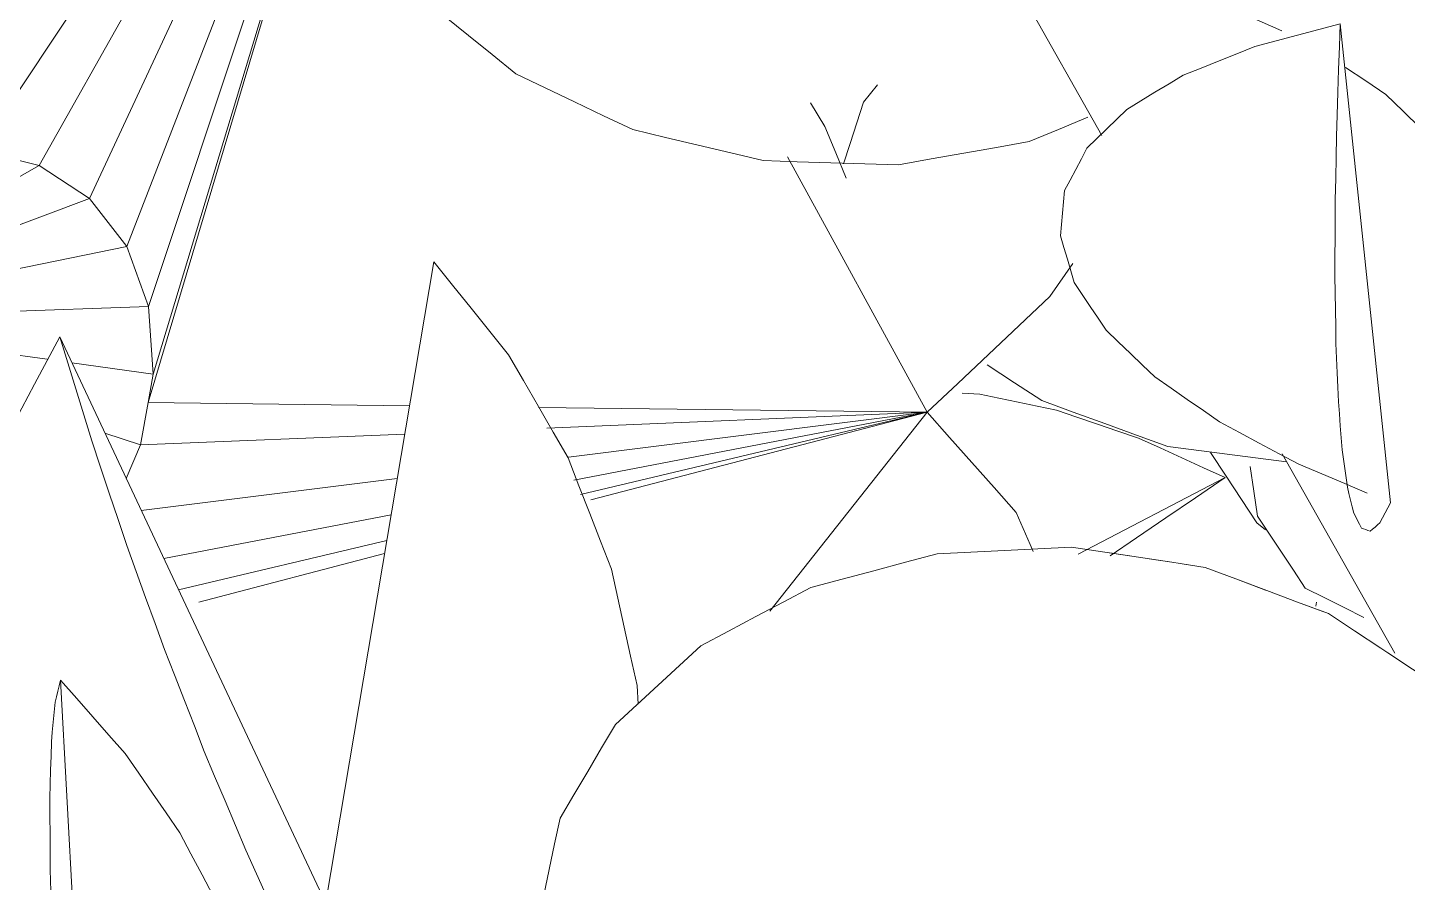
# Model space of a CAD drawing. Header units: metres. Extents: x -18.34 to -13.25, y -25.49 to -16.26.
# Drawn here: x -14.7853 to -14.73569, y -21.25001 to -21.21928 of the extents above; entities that cross this region are included whole.
import ezdxf

# ---------------------------------------------------------------- set-up
doc = ezdxf.new("R2010")
doc.units = ezdxf.units.M
doc.layers.add('Importações nas famílias', color=7, linetype='Continuous', lineweight=5)
doc.layers.add('Vegetação', color=7, linetype='Continuous', lineweight=5)

# ---------------------------------------------------------------- blocks, each defined once
blk = doc.blocks.new('Planta_pergolado_12200 - plantas pergolado_skp_Component_12-V247-Pavimento 02 - Executivo')
at = {"layer": 'Importações nas famílias', "color": 9}
blk.add_line((0.163579, 0.077889), (0.162834, 0.077325), dxfattribs=at)
at = {"layer": 'Importações nas famílias', "color": 9, "flags": 128}
blk.add_lwpolyline([(0.165226, 0.078793), (0.164417, 0.078349), (0.163579, 0.077889)], dxfattribs=at)
blk = doc.blocks.new('Planta_pergolado_12200 - plantas pergolado_skp_Component_17-V248-Pavimento 02 - Executivo')
at = {"layer": 'Importações nas famílias', "color": 9}
blk.add_line((0.162618, 0.07909), (0.161993, 0.079499), dxfattribs=at)
at = {"layer": 'Importações nas famílias', "color": 9, "flags": 128}
blk.add_lwpolyline([(0.16476, 0.078644), (0.164046, 0.078793), (0.163332, 0.078942), (0.162618, 0.07909)], dxfattribs=at)
blk = doc.blocks.new('Planta_pergolado_12200 - plantas pergolado_skp_Component_16-V422-Pavimento 02 - Executivo')
for name in ['Planta_pergolado_12200 - plantas pergolado_skp_Component_17-V248-Pavimento 02 - Executivo', 'Planta_pergolado_12200 - plantas pergolado_skp_Component_12-V247-Pavimento 02 - Executivo']:
    blk.add_blockref(name, (0, 0))
blk = doc.blocks.new('Planta_pergolado_12200 - plantas pergolado_skp_-V3547-Pavimento 02 - Executivo')
blk.add_blockref('Planta_pergolado_12200 - plantas pergolado_skp_Component_16-V422-Pavimento 02 - Executivo', (0, 0))
blk.add_blockref('Planta_pergolado_12200 - plantas pergolado_skp_Component_16-V422-Pavimento 02 - Executivo', (0, 0))
blk = doc.blocks.new('Planta_pergolado_12200 - plantas pergolado_skp_-V3560-Pavimento 02 - Executivo')
at = {"rotation": 89.9999999999999}
blk.add_blockref('Planta_pergolado_12200 - plantas pergolado_skp_-V3547-Pavimento 02 - Executivo', (0.52797, 0.01573), dxfattribs=at)
blk = doc.blocks.new('Planta_pergolado_12200 - plantas pergolado_skp_Component_12-V3561-Pavimento 02 - Executivo')
at = {"layer": 'Importações nas famílias', "color": 9}
for p, q in [((0.126205, 0.22989), (0.104455, 0.228609)), ((0.117888, 0.220268), (0.118514, 0.220159))]:
    blk.add_line(p, q, dxfattribs=at)
at = {"layer": 'Importações nas famílias', "color": 9, "flags": 128}
for points in [[(0.104455, 0.228609), (0.105164, 0.227899), (0.105874, 0.22719), (0.106583, 0.22648), (0.107293, 0.22577)], [(0.107293, 0.22577), (0.108102, 0.225177), (0.108911, 0.224584), (0.10972, 0.223991), (0.110529, 0.223398)], [(0.110529, 0.223398), (0.111419, 0.222936), (0.112309, 0.222474), (0.113199, 0.222012), (0.114089, 0.22155)], [(0.114089, 0.22155), (0.115039, 0.221229), (0.115989, 0.220909), (0.116938, 0.220588), (0.117888, 0.220268)]]:
    blk.add_lwpolyline(points, dxfattribs=at)
blk = doc.blocks.new('Planta_pergolado_12200 - plantas pergolado_skp_Component_12-V3562-Pavimento 02 - Executivo')
at = {"layer": 'Importações nas famílias', "color": 9}
for p, q in [((0.097798, 0.206717), (0.092672, 0.210402)), ((0.114055, 0.195032), (0.107802, 0.199527))]:
    blk.add_line(p, q, dxfattribs=at)
at = {"layer": 'Importações nas famílias', "color": 9, "flags": 128}
for points in [[(0.092672, 0.210402), (0.09263, 0.209519), (0.092589, 0.208636), (0.092547, 0.207753), (0.092506, 0.20687)], [(0.092506, 0.20687), (0.092607, 0.20602), (0.092709, 0.205169), (0.092811, 0.204318), (0.092912, 0.203467)], [(0.092912, 0.203467), (0.093155, 0.202668), (0.093397, 0.201869), (0.093639, 0.20107)], [(0.094637, 0.198815), (0.095014, 0.198086), (0.095391, 0.197358)], [(0.095391, 0.197358), (0.095895, 0.196718), (0.096399, 0.196077), (0.096902, 0.195436), (0.097406, 0.194796)], [(0.097406, 0.194796), (0.098024, 0.194258), (0.098642, 0.19372), (0.09926, 0.193182), (0.099878, 0.192645)], [(0.099878, 0.192645), (0.100596, 0.192222), (0.101314, 0.1918), (0.102032, 0.191377), (0.10275, 0.190955)], [(0.10275, 0.190955), (0.10355, 0.190658), (0.104351, 0.190361), (0.105152, 0.190063), (0.105953, 0.189766)], [(0.105953, 0.189766), (0.106818, 0.189601), (0.107684, 0.189437), (0.108549, 0.189272), (0.109414, 0.189107)], [(0.116778, 0.189424), (0.11771, 0.189667), (0.118643, 0.189909), (0.118687, 0.18992)], [(0.109414, 0.189107), (0.110323, 0.189078), (0.111232, 0.189049), (0.112141, 0.189021), (0.113051, 0.188992)], [(0.113051, 0.188992), (0.113982, 0.1891), (0.114914, 0.189208), (0.115846, 0.189316), (0.116778, 0.189424)]]:
    blk.add_lwpolyline(points, dxfattribs=at)
blk = doc.blocks.new('Planta_pergolado_12200 - plantas pergolado_skp_Component_17-V3563-Pavimento 02 - Executivo')
at = {"layer": 'Importações nas famílias', "color": 9, "flags": 128}
for points in [[(0.095643, 0.230007), (0.096199, 0.22914), (0.096755, 0.228274), (0.097311, 0.227407), (0.097867, 0.226541)], [(0.097867, 0.226541), (0.098228, 0.225513), (0.098589, 0.224485), (0.098949, 0.223457), (0.09931, 0.222429)], [(0.09931, 0.222429), (0.099451, 0.221309), (0.099591, 0.220189), (0.099732, 0.21907), (0.099873, 0.21795)], [(0.099873, 0.21795), (0.099784, 0.216816), (0.099695, 0.215681), (0.099606, 0.214546), (0.099517, 0.213412)], [(0.099517, 0.213412), (0.099205, 0.212339), (0.098893, 0.211266), (0.098581, 0.210194), (0.098268, 0.209121)], [(0.098268, 0.209121), (0.097754, 0.208184), (0.097239, 0.207247)]]:
    blk.add_lwpolyline(points, dxfattribs=at)
blk = doc.blocks.new('Planta_pergolado_12200 - plantas pergolado_skp_Component_16-V3564-Pavimento 02 - Executivo')
for name in ['Planta_pergolado_12200 - plantas pergolado_skp_Component_17-V3563-Pavimento 02 - Executivo', 'Planta_pergolado_12200 - plantas pergolado_skp_Component_12-V3561-Pavimento 02 - Executivo', 'Planta_pergolado_12200 - plantas pergolado_skp_Component_12-V3562-Pavimento 02 - Executivo']:
    blk.add_blockref(name, (0, 0))
blk = doc.blocks.new('Planta_pergolado_12200 - plantas pergolado_skp_Component_17-V3565-Pavimento 02 - Executivo')
at = {"layer": 'Importações nas famílias', "color": 9}
blk.add_line((0.110201, 0.200119), (0.110401, 0.199809), dxfattribs=at)
at = {"layer": 'Importações nas famílias', "color": 9, "flags": 128}
blk.add_lwpolyline([(0.108017, 0.201924), (0.108745, 0.201322), (0.109473, 0.200721), (0.110201, 0.200119)], dxfattribs=at)
blk = doc.blocks.new('Planta_pergolado_12200 - plantas pergolado_skp_Component_16-V3566-Pavimento 02 - Executivo')
blk.add_blockref('Planta_pergolado_12200 - plantas pergolado_skp_Component_17-V3565-Pavimento 02 - Executivo', (0, 0))
blk = doc.blocks.new('Planta_pergolado_12200 - plantas pergolado_skp_Component_12-V1620-Pavimento 02 - Executivo')
at = {"layer": 'Importações nas famílias', "color": 9}
blk.add_line((0.119813, 0.239573), (0.155026, 0.233805), dxfattribs=at)
at = {"layer": 'Importações nas famílias', "color": 9, "flags": 128}
for points in [[(0.120571, 0.239679), (0.120381, 0.239652), (0.120192, 0.239626), (0.120002, 0.239599), (0.119813, 0.239573)], [(0.12191, 0.239656), (0.121575, 0.239662), (0.121241, 0.239668), (0.120906, 0.239673), (0.120571, 0.239679)], [(0.1238, 0.239505), (0.123327, 0.239543), (0.122855, 0.239581), (0.122383, 0.239618), (0.12191, 0.239656)], [(0.119813, 0.239573), (0.120367, 0.238967), (0.120921, 0.238361), (0.121476, 0.237755), (0.12203, 0.237149)], [(0.126194, 0.239228), (0.125596, 0.239297), (0.124997, 0.239366), (0.124398, 0.239436), (0.1238, 0.239505)], [(0.129038, 0.238833), (0.128327, 0.238932), (0.127616, 0.23903), (0.126905, 0.239129), (0.126194, 0.239228)], [(0.132265, 0.238328), (0.131458, 0.238454), (0.130652, 0.23858), (0.129845, 0.238707), (0.129038, 0.238833)], [(0.135798, 0.237726), (0.134915, 0.237876), (0.134032, 0.238027), (0.133148, 0.238177), (0.132265, 0.238328)], [(0.139555, 0.23704), (0.138616, 0.237211), (0.137677, 0.237383), (0.136738, 0.237554), (0.135798, 0.237726)], [(0.12203, 0.237149), (0.122643, 0.23662), (0.123256, 0.23609), (0.123868, 0.23556), (0.124481, 0.23503)], [(0.143449, 0.236287), (0.142475, 0.236475), (0.141502, 0.236663), (0.140529, 0.236852), (0.139555, 0.23704)], [(0.147386, 0.235484), (0.146402, 0.235685), (0.145417, 0.235885), (0.144433, 0.236086), (0.143449, 0.236287)], [(0.151276, 0.23465), (0.150303, 0.234859), (0.149331, 0.235067), (0.148358, 0.235276), (0.147386, 0.235484)], [(0.124481, 0.23503), (0.125146, 0.234582), (0.125811, 0.234134), (0.126475, 0.233686), (0.12714, 0.233239)], [(0.155026, 0.233805), (0.154088, 0.234017), (0.153151, 0.234228), (0.152213, 0.234439), (0.151276, 0.23465)], [(0.151993, 0.232242), (0.152751, 0.232633), (0.153509, 0.233024), (0.154268, 0.233415), (0.155026, 0.233805)], [(0.12714, 0.233239), (0.127849, 0.232878), (0.128558, 0.232516), (0.129267, 0.232155), (0.129976, 0.231794)], [(0.148861, 0.231037), (0.149644, 0.231338), (0.150427, 0.23164), (0.15121, 0.231941), (0.151993, 0.232242)], [(0.129976, 0.231794), (0.130721, 0.231524), (0.131467, 0.231254), (0.132212, 0.230984), (0.132958, 0.230714)], [(0.145666, 0.230204), (0.146465, 0.230413), (0.147264, 0.230621), (0.148063, 0.230829), (0.148861, 0.231037)], [(0.132958, 0.230714), (0.133732, 0.230538), (0.134505, 0.230361), (0.135279, 0.230185), (0.136053, 0.230009)], [(0.136053, 0.230009), (0.136846, 0.229929), (0.137639, 0.229848), (0.138432, 0.229768), (0.139226, 0.229687)], [(0.142442, 0.229753), (0.143248, 0.229866), (0.144054, 0.229979), (0.14486, 0.230091), (0.145666, 0.230204)], [(0.139226, 0.229687), (0.14003, 0.229704), (0.140834, 0.22972), (0.141638, 0.229736), (0.142442, 0.229753)]]:
    blk.add_lwpolyline(points, dxfattribs=at)
blk = doc.blocks.new('Planta_pergolado_12200 - plantas pergolado_skp_Component_17-V3570-Pavimento 02 - Executivo')
at = {"layer": 'Importações nas famílias', "color": 9, "flags": 128}
for points in [[(0.122616, 0.222362), (0.123494, 0.22245), (0.124373, 0.222538), (0.125251, 0.222626), (0.126129, 0.222713)], [(0.119274, 0.220847), (0.120109, 0.221226), (0.120945, 0.221605), (0.121781, 0.221983), (0.122616, 0.222362)], [(0.11633, 0.218273), (0.117066, 0.218917), (0.117802, 0.21956), (0.118538, 0.220204), (0.119274, 0.220847)], [(0.113985, 0.214814), (0.114571, 0.215679), (0.115157, 0.216544), (0.115744, 0.217408), (0.11633, 0.218273)], [(0.112399, 0.210707), (0.112795, 0.211734), (0.113192, 0.212761), (0.113588, 0.213788), (0.113985, 0.214814)], [(0.11168, 0.206231), (0.111859, 0.20735), (0.112039, 0.208469), (0.112219, 0.209588), (0.112399, 0.210707)], [(0.111876, 0.201691), (0.111827, 0.202826), (0.111778, 0.203961), (0.111729, 0.205096), (0.11168, 0.206231)], [(0.112976, 0.197397), (0.112701, 0.198471), (0.112426, 0.199544), (0.112151, 0.200618), (0.111876, 0.201691)], [(0.114902, 0.193641), (0.114421, 0.19458), (0.113939, 0.195519), (0.113457, 0.196458), (0.112976, 0.197397)]]:
    blk.add_lwpolyline(points, dxfattribs=at)
blk = doc.blocks.new('Planta_pergolado_12200 - plantas pergolado_skp_Component_16-V3571-Pavimento 02 - Executivo')
for name in ['Planta_pergolado_12200 - plantas pergolado_skp_Component_17-V3570-Pavimento 02 - Executivo', 'Planta_pergolado_12200 - plantas pergolado_skp_Component_12-V1620-Pavimento 02 - Executivo']:
    blk.add_blockref(name, (0, 0))
blk = doc.blocks.new('Planta_pergolado_12200 - plantas pergolado_skp_Component_17-V3576-Pavimento 02 - Executivo')
at = {"layer": 'Importações nas famílias', "color": 9, "flags": 128}
for points in [[(0.122616, 0.222362), (0.123494, 0.22245), (0.124373, 0.222538)], [(0.119274, 0.220847), (0.120109, 0.221226), (0.120945, 0.221605), (0.121781, 0.221983), (0.122616, 0.222362)], [(0.11633, 0.218273), (0.117066, 0.218917), (0.117802, 0.21956), (0.118538, 0.220204), (0.119274, 0.220847)], [(0.113985, 0.214814), (0.114571, 0.215679), (0.115157, 0.216544), (0.115744, 0.217408), (0.11633, 0.218273)], [(0.112399, 0.210707), (0.112795, 0.211734), (0.113192, 0.212761), (0.113588, 0.213788), (0.113985, 0.214814)], [(0.11168, 0.206231), (0.111859, 0.20735), (0.112039, 0.208469), (0.112219, 0.209588), (0.112399, 0.210707)], [(0.111778, 0.203961), (0.111729, 0.205096), (0.11168, 0.206231)], [(0.111876, 0.201691), (0.111827, 0.202826), (0.111794, 0.203589)], [(0.112414, 0.19959), (0.112151, 0.200618), (0.111876, 0.201691)], [(0.112976, 0.197397), (0.112701, 0.198471), (0.112426, 0.199544)], [(0.113939, 0.195519), (0.113457, 0.196458), (0.112976, 0.197397)], [(0.114902, 0.193641), (0.114421, 0.19458), (0.114079, 0.195247)]]:
    blk.add_lwpolyline(points, dxfattribs=at)
blk = doc.blocks.new('Planta_pergolado_12200 - plantas pergolado_skp_Component_16-V3577-Pavimento 02 - Executivo')
blk.add_blockref('Planta_pergolado_12200 - plantas pergolado_skp_Component_17-V3576-Pavimento 02 - Executivo', (0, 0))
blk = doc.blocks.new('Planta_pergolado_12200 - plantas pergolado_skp_-V3610-Pavimento 02 - Executivo')
for name in ['Planta_pergolado_12200 - plantas pergolado_skp_Component_16-V3571-Pavimento 02 - Executivo', 'Planta_pergolado_12200 - plantas pergolado_skp_Component_16-V3577-Pavimento 02 - Executivo', 'Planta_pergolado_12200 - plantas pergolado_skp_Component_16-V3564-Pavimento 02 - Executivo', 'Planta_pergolado_12200 - plantas pergolado_skp_Component_16-V3566-Pavimento 02 - Executivo']:
    blk.add_blockref(name, (0, 0))
blk = doc.blocks.new('Planta_pergolado_12200 - plantas pergolado_skp_Component_17-V3724-Pavimento 02 - Executivo')
at = {"layer": 'Importações nas famílias', "color": 9}
blk.add_line((0.111778, 0.203961), (0.111736, 0.204929), dxfattribs=at)
at = {"layer": 'Importações nas famílias', "color": 9, "flags": 128}
for points in [[(0.111876, 0.201691), (0.111827, 0.202826), (0.111794, 0.203589)], [(0.112414, 0.19959), (0.112151, 0.200618), (0.111876, 0.201691)], [(0.112925, 0.197594), (0.112701, 0.198471), (0.112426, 0.199544)]]:
    blk.add_lwpolyline(points, dxfattribs=at)
blk = doc.blocks.new('Planta_pergolado_12200 - plantas pergolado_skp_Component_16-V3725-Pavimento 02 - Executivo')
blk.add_blockref('Planta_pergolado_12200 - plantas pergolado_skp_Component_17-V3724-Pavimento 02 - Executivo', (0, 0))
blk = doc.blocks.new('Planta_pergolado_12200 - plantas pergolado_skp_Component_17-V3726-Pavimento 02 - Executivo')
at = {"layer": 'Importações nas famílias', "color": 9}
for p, q in [((0.111876, 0.201691), (0.111846, 0.2024)), ((0.112701, 0.198471), (0.112426, 0.199544))]:
    blk.add_line(p, q, dxfattribs=at)
at = {"layer": 'Importações nas famílias', "color": 9, "flags": 128}
blk.add_lwpolyline([(0.112414, 0.19959), (0.112151, 0.200618), (0.111876, 0.201691)], dxfattribs=at)
blk = doc.blocks.new('Planta_pergolado_12200 - plantas pergolado_skp_Component_16-V3727-Pavimento 02 - Executivo')
blk.add_blockref('Planta_pergolado_12200 - plantas pergolado_skp_Component_17-V3726-Pavimento 02 - Executivo', (0, 0))
blk = doc.blocks.new('Planta_pergolado_12200 - plantas pergolado_skp_-V3736-Pavimento 02 - Executivo')
for name in ['Planta_pergolado_12200 - plantas pergolado_skp_Component_16-V3725-Pavimento 02 - Executivo', 'Planta_pergolado_12200 - plantas pergolado_skp_Component_16-V3727-Pavimento 02 - Executivo']:
    blk.add_blockref(name, (0, 0))
blk = doc.blocks.new('Planta_pergolado_12200 - plantas pergolado_skp_-V3781-Pavimento 02 - Executivo')
at = {"rotation": 89.9999999999999}
for name in ['Planta_pergolado_12200 - plantas pergolado_skp_-V3610-Pavimento 02 - Executivo', 'Planta_pergolado_12200 - plantas pergolado_skp_-V3736-Pavimento 02 - Executivo']:
    blk.add_blockref(name, (0.52797, 0.01573), dxfattribs=at)
blk = doc.blocks.new('Planta_pergolado_12200 - plantas pergolado_skp_Component_12-V1876-Pavimento 02 - Executivo')
at = {"layer": 'Importações nas famílias', "color": 9}
for p, q in [((-0.258222, -0.037104), (-0.237944, -0.046629)), ((-0.260112, -0.048027), (-0.260978, -0.047532))]:
    blk.add_line(p, q, dxfattribs=at)
at = {"layer": 'Importações nas famílias', "color": 9, "flags": 128}
for points in [[(-0.25811, -0.039166), (-0.257259, -0.039551), (-0.256408, -0.039936)], [(-0.256408, -0.039936), (-0.255519, -0.04031), (-0.25463, -0.040684), (-0.253742, -0.041058), (-0.252853, -0.041431)], [(-0.252853, -0.041431), (-0.251937, -0.041789), (-0.25102, -0.042147), (-0.250104, -0.042505), (-0.249188, -0.042863)], [(-0.249188, -0.042863), (-0.248255, -0.043202), (-0.247321, -0.04354), (-0.246387, -0.043879), (-0.245454, -0.044217)], [(-0.245454, -0.044217), (-0.244513, -0.044532), (-0.243573, -0.044847), (-0.242632, -0.045162), (-0.241692, -0.045477)], [(-0.241692, -0.045477), (-0.240755, -0.045765), (-0.239818, -0.046053), (-0.238881, -0.046341), (-0.237944, -0.046629)], [(-0.237944, -0.046629), (-0.238798, -0.047085), (-0.239652, -0.047541), (-0.240506, -0.047997), (-0.24136, -0.048452)], [(-0.256435, -0.049403), (-0.257354, -0.049059), (-0.258273, -0.048715), (-0.259193, -0.048371), (-0.260112, -0.048027)], [(-0.24136, -0.048452), (-0.242272, -0.048755), (-0.243183, -0.049057), (-0.244094, -0.04936), (-0.245005, -0.049662)], [(-0.252631, -0.050143), (-0.253582, -0.049958), (-0.254533, -0.049773), (-0.255484, -0.049588), (-0.256435, -0.049403)], [(-0.245005, -0.049662), (-0.245951, -0.049804), (-0.246898, -0.049946), (-0.247845, -0.050088), (-0.248791, -0.05023)], [(-0.248791, -0.05023), (-0.249751, -0.050208), (-0.250711, -0.050186), (-0.251671, -0.050165), (-0.252631, -0.050143)]]:
    blk.add_lwpolyline(points, dxfattribs=at)
blk = doc.blocks.new('Planta_pergolado_12200 - plantas pergolado_skp_Component_16-V3788-Pavimento 02 - Executivo')
at = {"extrusion": (0, 0, -1), "zscale": -1, "rotation": 180}
blk.add_blockref('Planta_pergolado_12200 - plantas pergolado_skp_Component_12-V1876-Pavimento 02 - Executivo', (0, 0), dxfattribs=at)
blk = doc.blocks.new('Planta_pergolado_12200 - plantas pergolado_skp_Component_17-V3792-Pavimento 02 - Executivo')
at = {"layer": 'Importações nas famílias', "color": 9, "flags": 128}
for points in [[(-0.240242, 0.011317), (-0.239599, 0.012301), (-0.238957, 0.013284)], [(-0.241892, 0.006783), (-0.24148, 0.007916), (-0.241067, 0.00905), (-0.240654, 0.010184), (-0.240242, 0.011317)], [(-0.242439, 0.002516), (-0.242356, 0.003163), (-0.242202, 0.004369), (-0.242047, 0.005576), (-0.241892, 0.006783)]]:
    blk.add_lwpolyline(points, dxfattribs=at)
blk = doc.blocks.new('Planta_pergolado_12200 - plantas pergolado_skp_Component_16-V3793-Pavimento 02 - Executivo')
blk.add_blockref('Planta_pergolado_12200 - plantas pergolado_skp_Component_17-V3792-Pavimento 02 - Executivo', (0, 0))
blk = doc.blocks.new('Planta_pergolado_12200 - plantas pergolado_skp_Component_12-V1892-Pavimento 02 - Executivo')
at = {"layer": 'Importações nas famílias', "color": 9}
blk.add_line((-0.243922, 0.001225), (-0.22669, -0.000586), dxfattribs=at)
at = {"layer": 'Importações nas famílias', "color": 9, "flags": 128}
for points in [[(-0.243922, 0.001225), (-0.244101, 0.001129), (-0.244279, 0.001033), (-0.244458, 0.000937), (-0.244637, 0.000841)], [(-0.244637, 0.000841), (-0.244712, 0.000754), (-0.244788, 0.000666), (-0.244863, 0.000578), (-0.244938, 0.000491)], [(-0.244938, 0.000491), (-0.244909, 0.000412), (-0.24488, 0.000334), (-0.244851, 0.000255), (-0.244822, 0.000176)], [(-0.244822, 0.000176), (-0.244689, 0.000108), (-0.244556, 0.000039), (-0.244423, -0.000029), (-0.244291, -0.000097)], [(-0.242531, -0.002074), (-0.242879, -0.001249), (-0.243226, -0.000425), (-0.243569, 0.000388)], [(-0.244291, -0.000097), (-0.244055, -0.000155), (-0.24382, -0.000213), (-0.243584, -0.000271), (-0.243349, -0.000328)], [(-0.243349, -0.000328), (-0.243013, -0.000375), (-0.242678, -0.000421), (-0.242343, -0.000467), (-0.242007, -0.000513)], [(-0.242007, -0.000513), (-0.241576, -0.000548), (-0.241144, -0.000582), (-0.240713, -0.000616), (-0.240282, -0.000651)], [(-0.240282, -0.000651), (-0.239759, -0.000673), (-0.239236, -0.000695), (-0.238713, -0.000717), (-0.23819, -0.000739)], [(-0.23819, -0.000739), (-0.237582, -0.000748), (-0.236973, -0.000757), (-0.236365, -0.000767), (-0.235756, -0.000776)], [(-0.235756, -0.000776), (-0.235069, -0.000773), (-0.234382, -0.00077), (-0.233695, -0.000766), (-0.233008, -0.000763)], [(-0.233008, -0.000763), (-0.232249, -0.000747), (-0.231491, -0.000731), (-0.230733, -0.000715), (-0.229974, -0.000699)], [(-0.229974, -0.000699), (-0.229153, -0.000671), (-0.228332, -0.000643), (-0.227511, -0.000614), (-0.22669, -0.000586)], [(-0.22669, -0.000586), (-0.226894, -0.001353), (-0.227098, -0.002119), (-0.227301, -0.002886), (-0.227505, -0.003653)], [(-0.241006, -0.004921), (-0.241387, -0.00421), (-0.241769, -0.003498), (-0.24215, -0.002786), (-0.242531, -0.002074)], [(-0.227505, -0.003653), (-0.227764, -0.004298), (-0.228023, -0.004942), (-0.228281, -0.005587), (-0.22854, -0.006231)], [(-0.239384, -0.00725), (-0.239789, -0.006668), (-0.240195, -0.006086), (-0.240601, -0.005504), (-0.241006, -0.004921)], [(-0.22854, -0.006231), (-0.228847, -0.006739), (-0.229154, -0.007246), (-0.229461, -0.007753), (-0.229768, -0.008261)], [(-0.237701, -0.009006), (-0.238122, -0.008567), (-0.238542, -0.008128), (-0.238963, -0.007689), (-0.239384, -0.00725)], [(-0.229768, -0.008261), (-0.230117, -0.008619), (-0.230466, -0.008977), (-0.230814, -0.009335), (-0.231163, -0.009693)], [(-0.235998, -0.010147), (-0.236424, -0.009862), (-0.23685, -0.009577), (-0.237275, -0.009291), (-0.237701, -0.009006)], [(-0.231163, -0.009693), (-0.231545, -0.009893), (-0.231927, -0.010094), (-0.232308, -0.010294), (-0.23269, -0.010495)], [(-0.234315, -0.010647), (-0.234736, -0.010522), (-0.235157, -0.010397), (-0.235577, -0.010272), (-0.235998, -0.010147)], [(-0.23269, -0.010495), (-0.233096, -0.010533), (-0.233503, -0.010571), (-0.233909, -0.010609), (-0.234315, -0.010647)]]:
    blk.add_lwpolyline(points, dxfattribs=at)
blk = doc.blocks.new('Planta_pergolado_12200 - plantas pergolado_skp_Component_16-V3800-Pavimento 02 - Executivo')
at = {"extrusion": (0, 0, -1), "zscale": -0.9999999999999998, "rotation": 180}
blk.add_blockref('Planta_pergolado_12200 - plantas pergolado_skp_Component_12-V1892-Pavimento 02 - Executivo', (0, 0), dxfattribs=at)
blk = doc.blocks.new('Planta_pergolado_12200 - plantas pergolado_skp_Component_17-V3829-Pavimento 02 - Executivo')
at = {"layer": 'Importações nas famílias', "color": 9}
for p, q in [((-0.238753, 0.047085), (-0.237339, 0.05715)), ((-0.237339, 0.05715), (-0.236855, 0.043439)), ((-0.237339, 0.05715), (-0.23179, 0.047373)), ((-0.232974, 0.045562), (-0.237339, 0.05715)), ((-0.234701, 0.04422), (-0.237339, 0.05715)), ((-0.214424, 0.038314), (-0.231232, 0.049528)), ((-0.231567, 0.048236), (-0.23179, 0.047373)), ((-0.23179, 0.047373), (-0.232974, 0.045562)), ((-0.215054, 0.037941), (-0.23179, 0.047373)), ((-0.239288, 0.04327), (-0.238878, 0.04619)), ((-0.232974, 0.045562), (-0.234701, 0.04422)), ((-0.215663, 0.037485), (-0.232974, 0.045562)), ((-0.241408, 0.045002), (-0.241836, 0.043726)), ((-0.241836, 0.043726), (-0.243042, 0.044235)), ((-0.234701, 0.04422), (-0.236855, 0.043439)), ((-0.216848, 0.037294), (-0.234701, 0.04422)), ((-0.244188, 0.043696), (-0.243039, 0.034494)), ((-0.240309, 0.043452), (-0.241836, 0.043726)), ((-0.241836, 0.043726), (-0.241441, 0.034224)), ((-0.240309, 0.043452), (-0.240426, 0.034053)), ((-0.239288, 0.04327), (-0.240309, 0.043452)), ((-0.218673, 0.036994), (-0.240309, 0.043452)), ((-0.236855, 0.043439), (-0.239288, 0.04327)), ((-0.218581, 0.037009), (-0.239288, 0.04327)), ((-0.218097, 0.037192), (-0.236855, 0.043439)), ((-0.245918, 0.042884), (-0.244353, 0.034715)), ((-0.245265, 0.034869), (-0.24704, 0.042357)), ((-0.245743, 0.034949), (-0.247484, 0.04163)), ((-0.240484, 0.029419), (-0.240659, 0.015434)), ((-0.241228, 0.029115), (-0.240659, 0.015434)), ((-0.24227, 0.02833), (-0.240659, 0.015434)), ((-0.240659, 0.015434), (-0.243613, 0.027899)), ((-0.243095, 0.028147), (-0.240659, 0.015434)), ((-0.240659, 0.015434), (-0.24381, 0.027527)), ((-0.247814, 0.021098), (-0.240659, 0.015434)), ((-0.231479, 0.020457), (-0.240659, 0.015434)), ((-0.235314, 0.010202), (-0.236501, 0.011028))]:
    blk.add_line(p, q, dxfattribs=at)
at = {"layer": 'Importações nas famílias', "color": 9, "flags": 128}
for points in [[(-0.240659, 0.015434), (-0.241561, 0.014633), (-0.242463, 0.013833), (-0.243365, 0.013032), (-0.244267, 0.012232)], [(-0.236501, 0.011028), (-0.237541, 0.01213), (-0.23858, 0.013231), (-0.23962, 0.014332), (-0.240659, 0.015434)], [(-0.244267, 0.012232), (-0.24542, 0.011733), (-0.245665, 0.011627)]]:
    blk.add_lwpolyline(points, dxfattribs=at)
blk = doc.blocks.new('Planta_pergolado_12200 - plantas pergolado_skp_Component_16-V3830-Pavimento 02 - Executivo')
blk.add_blockref('Planta_pergolado_12200 - plantas pergolado_skp_Component_17-V3829-Pavimento 02 - Executivo', (0, 0))
blk = doc.blocks.new('Planta_pergolado_12200 - plantas pergolado_skp_-V3838-Pavimento 02 - Executivo')
blk.add_blockref('Planta_pergolado_12200 - plantas pergolado_skp_Component_16-V3830-Pavimento 02 - Executivo', (0, 0))
blk = doc.blocks.new('Planta_pergolado_12200 - plantas pergolado_skp_-V3839-Pavimento 02 - Executivo')
for name in ['Planta_pergolado_12200 - plantas pergolado_skp_Component_16-V3788-Pavimento 02 - Executivo', 'Planta_pergolado_12200 - plantas pergolado_skp_-V3838-Pavimento 02 - Executivo', 'Planta_pergolado_12200 - plantas pergolado_skp_Component_16-V3800-Pavimento 02 - Executivo', 'Planta_pergolado_12200 - plantas pergolado_skp_Component_16-V3793-Pavimento 02 - Executivo']:
    blk.add_blockref(name, (0, 0))
blk = doc.blocks.new('Planta_pergolado_12200 - plantas pergolado_skp_-V4061-Pavimento 02 - Executivo')
blk.add_blockref('Planta_pergolado_12200 - plantas pergolado_skp_-V3839-Pavimento 02 - Executivo', (0, 0))
blk = doc.blocks.new('Planta_pergolado_12200 - plantas pergolado_skp_Component_17-V4133-Pavimento 02 - Executivo')
at = {"layer": 'Importações nas famílias', "color": 9}
for p, q in [((-0.254151, -0.006239), (-0.25516, -0.007164)), ((-0.245794, -0.0102), (-0.246395, -0.008058)), ((-0.245248, -0.009857), (-0.245883, -0.008057)), ((-0.244918, -0.009252), (-0.245418, -0.008057)), ((-0.244486, -0.009252), (-0.245048, -0.008057)), ((-0.244212, -0.009206), (-0.244794, -0.008057)), ((-0.244116, -0.009146), (-0.244684, -0.008057)), ((-0.253158, -0.026759), (-0.256685, -0.023919))]:
    blk.add_line(p, q, dxfattribs=at)
at = {"layer": 'Importações nas famílias', "color": 9, "flags": 128}
for points in [[(-0.244395, 0.00356), (-0.245041, 0.00313), (-0.245687, 0.0027), (-0.246333, 0.00227), (-0.246979, 0.00184)], [(-0.242604, 0.003823), (-0.243499, 0.003692), (-0.244395, 0.00356)], [(-0.246979, 0.00184), (-0.247332, 0.00114), (-0.247684, 0.000441), (-0.248037, -0.000259)]]:
    blk.add_lwpolyline(points, dxfattribs=at)
blk = doc.blocks.new('Planta_pergolado_12200 - plantas pergolado_skp_Component_16-V4134-Pavimento 02 - Executivo')
blk.add_blockref('Planta_pergolado_12200 - plantas pergolado_skp_Component_17-V4133-Pavimento 02 - Executivo', (0, 0))
blk = doc.blocks.new('Planta_pergolado_12200 - plantas pergolado_skp_Component_12-V4135-Pavimento 02 - Executivo')
at = {"layer": 'Importações nas famílias', "color": 9}
blk.add_line((-0.247628, 0.001459), (-0.247484, 0.001432), dxfattribs=at)
blk = doc.blocks.new('Planta_pergolado_12200 - plantas pergolado_skp_Component_12-V4136-Pavimento 02 - Executivo')
at = {"layer": 'Importações nas famílias', "color": 9}
for p, q in [((-0.240009, 0.013543), (-0.239976, 0.014174)), ((-0.243008, 0.004727), (-0.245762, 0.010012))]:
    blk.add_line(p, q, dxfattribs=at)
at = {"layer": 'Importações nas famílias', "color": 9, "flags": 128}
for points in [[(-0.240581, 0.010792), (-0.240438, 0.01148), (-0.240295, 0.012167), (-0.240152, 0.012855), (-0.240009, 0.013543)], [(-0.241585, 0.007842), (-0.241334, 0.00858), (-0.241083, 0.009317), (-0.240832, 0.010054), (-0.240581, 0.010792)], [(-0.24582, 0.008853), (-0.24518, 0.007913), (-0.244456, 0.006851), (-0.243732, 0.005789), (-0.243008, 0.004727)], [(-0.243008, 0.004727), (-0.242652, 0.005506), (-0.242296, 0.006285), (-0.241941, 0.007063), (-0.241585, 0.007842)]]:
    blk.add_lwpolyline(points, dxfattribs=at)
blk = doc.blocks.new('Planta_pergolado_12200 - plantas pergolado_skp_Component_16-V4139-Pavimento 02 - Executivo')
for name in ['Planta_pergolado_12200 - plantas pergolado_skp_Component_12-V4136-Pavimento 02 - Executivo', 'Planta_pergolado_12200 - plantas pergolado_skp_Component_12-V4135-Pavimento 02 - Executivo']:
    blk.add_blockref(name, (0, 0))
blk = doc.blocks.new('Planta_pergolado_12200 - plantas pergolado_skp_-V4143-Pavimento 02 - Executivo')
for name in ['Planta_pergolado_12200 - plantas pergolado_skp_Component_16-V4139-Pavimento 02 - Executivo', 'Planta_pergolado_12200 - plantas pergolado_skp_Component_16-V4134-Pavimento 02 - Executivo']:
    blk.add_blockref(name, (0, 0))
blk = doc.blocks.new('Planta_pergolado_12200 - plantas pergolado_skp_-V4144-Pavimento 02 - Executivo')
blk.add_blockref('Planta_pergolado_12200 - plantas pergolado_skp_-V4143-Pavimento 02 - Executivo', (0, 0))
blk = doc.blocks.new('Planta_pergolado_12200 - plantas pergolado_skp_-V4293-Pavimento 02 - Executivo')
blk.add_blockref('Planta_pergolado_12200 - plantas pergolado_skp_-V4144-Pavimento 02 - Executivo', (0, 0))
blk = doc.blocks.new('Planta_pergolado_12200 - Planta_pergolado_12200-V4294-Pavimento 02 - Executivo')
for name in ['Planta_pergolado_12200 - plantas pergolado_skp_-V4293-Pavimento 02 - Executivo', 'Planta_pergolado_12200 - plantas pergolado_skp_-V4061-Pavimento 02 - Executivo']:
    blk.add_blockref(name, (0, 0))
at = {"extrusion": (0, 0, -1), "xscale": 1.068436298615139, "yscale": 1.068436298615139, "zscale": 1.068436298615139, "rotation": 276.200000000004}
blk.add_blockref('Planta_pergolado_12200 - plantas pergolado_skp_-V3781-Pavimento 02 - Executivo', (0.073046, 0.337289), dxfattribs=at)
at = {"xscale": 1.068436298615139, "yscale": 1.068436298615139, "zscale": 1.068436298615139, "rotation": 83.79999999999607}
blk.add_blockref('Planta_pergolado_12200 - plantas pergolado_skp_-V3560-Pavimento 02 - Executivo', (-0.091864, -0.479646), dxfattribs=at)

msp = doc.modelspace()

# ---------------------------------------------------------------- block references
at = {"layer": 'Vegetação', "color": 9, "rotation": 89.99999999999997}
msp.add_blockref('Planta_pergolado_12200 - Planta_pergolado_12200-V4294-Pavimento 02 - Executivo', (-14.737518, -20.992449), dxfattribs=at)

doc.saveas('drawing.dxf')
